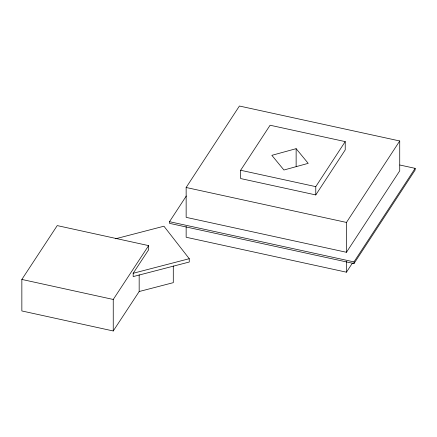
<?xml version="1.0" encoding="UTF-8"?>
<svg xmlns="http://www.w3.org/2000/svg" width="437" height="437" viewBox="0 0 437 437"><rect width="100%" height="100%" fill="white"/><g stroke="black" fill="none" stroke-linecap="round" stroke-linejoin="round"><path stroke-width="0.66" d="M186.146 187.489L239.416 106.027L399.729 140.971L399.729 170.823L346.459 252.291L186.146 217.347L186.146 187.489L346.459 222.433L399.729 140.971M399.833 165.011L415.15 168.349L415.15 170.009L353.981 263.555L169.501 223.345L169.501 221.69L186.288 196.022M240.645 170.266L270.093 125.233L345.225 141.61L345.225 149.902L315.776 194.935L240.645 178.558L240.645 170.266L315.776 186.643L345.225 141.61M186.146 226.437L186.146 237.253L346.459 272.191L352.419 263.079M353.981 263.555L353.981 261.9L415.15 168.349M139.168 274.824L139.168 291.528L113.243 330.973L21.85 310.953L21.85 279.44L57.231 225.601L148.629 245.616L148.629 249.767L133.176 273.272L133.176 276.594L189.259 262.025L189.259 258.709L163.935 226.213L115.587 238.771M113.243 330.973L113.243 299.46L148.629 245.616M296.133 148.673L271.852 155.332L283.924 170.009L308.205 163.351L296.133 148.673L296.133 166.464M133.176 273.272L189.259 258.709M139.168 291.528L173.287 282.663L173.287 265.964M169.501 221.69L353.981 261.9M21.85 279.44L113.243 299.46M346.459 222.433L346.459 252.291M346.459 261.381L346.459 272.191M315.776 186.643L315.776 194.935"/></g></svg>
